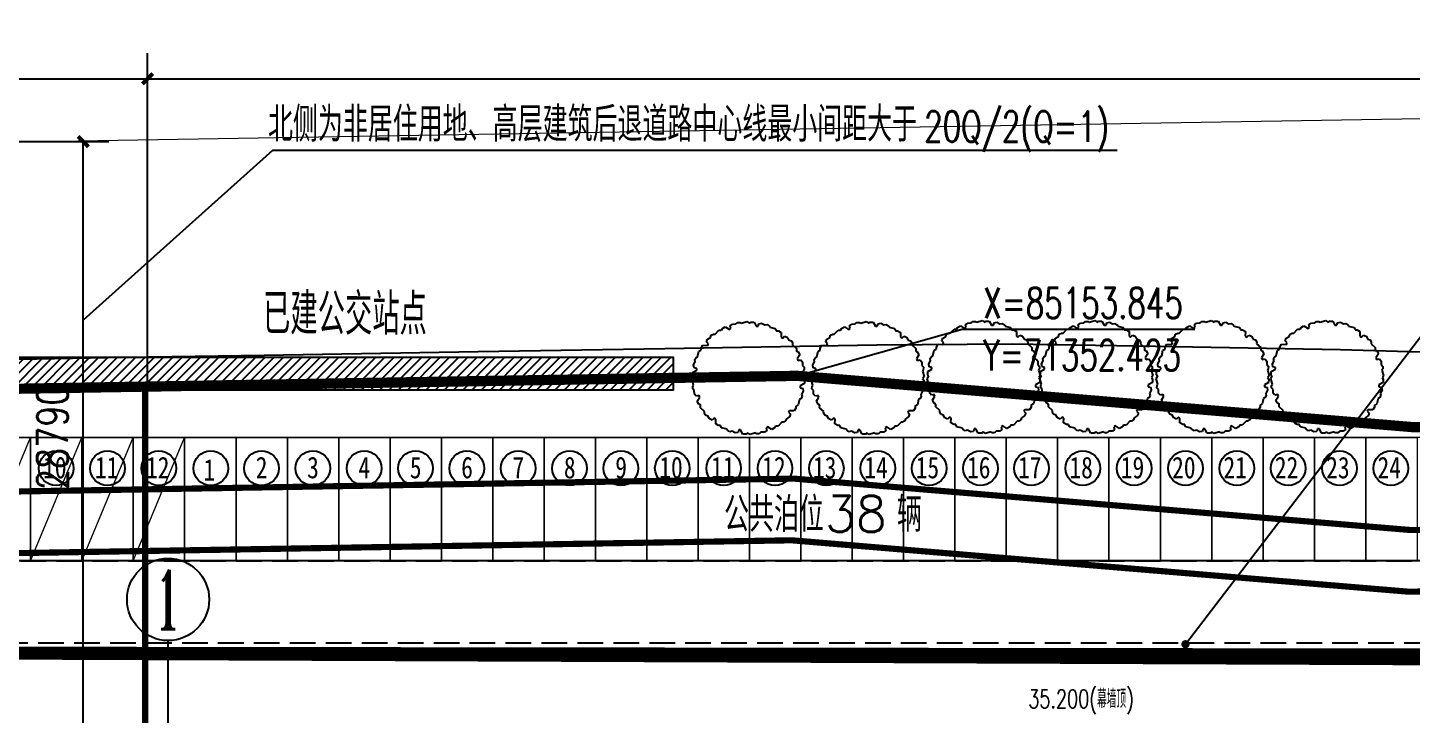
# Model space of a CAD drawing. Header units: metres. Extents: x 71066629 to 71645179, y 84793221 to 85208804.
# Drawn here: x 71314955 to 71382317, y 85137368 to 85170794 of the extents above; entities that cross this region are included whole.
import ezdxf
from ezdxf.enums import TextEntityAlignment as Align

# ---------------------------------------------------------------- set-up
doc = ezdxf.new("R2010")
doc.units = ezdxf.units.M
doc.header["$LTSCALE"] = 1000
for name, pattern in [('ACAD_ISO04W100', [30, 24, -3, 0, -3]), ('CENTER', [50.800000000000004, 31.75, -6.35, 6.35, -6.35]), ('DASH', [0.35, 0.25, -0.1]), ('DASHED', [19.049999999999997, 12.7, -6.35]), ('DASHEDX2', [1.5, 1, -0.5]), ('HIDDENX2', [19.049999999999997, 12.7, -6.35])]:
    doc.linetypes.add(name, pattern=pattern)
for name, color, linetype in [('A_N_AXIS', 85, 'Continuous'), ('A_N_AXIS_TEXT', 7, 'Continuous'), ('A_N_DIM_LEAD', 3, 'Continuous'), ('A_OTHER_MEMBER', 134, 'Continuous'), ('A_SITEP_PLANT', 85, 'Continuous'), ('DIM_COOR', 3, 'Continuous'), ('DIM_SYMB', 3, 'Continuous'), ('G-ANNO-DIMS', 3, 'Continuous'), ('G-ANNO-TEXT', 7, 'Continuous'), ('G-BLDG-HIGH', 1, 'Continuous'), ('G-BLDG-MULT', 1, 'Continuous'), ('G-BSMT-OTLN', 5, 'HIDDENX2'), ('G-FRIE-FLWL', 6, 'Continuous'), ('G-SDWK', 157, 'Continuous'), ('G-SITE-PROP', 1, 'Continuous'), ('G-SITE-开放', 1, 'DASHEDX2'), ('G-设施-EXTG', 40, 'Continuous'), ('G_N_GUIDES', 3, 'DASH'), ('PUB_DIM', 3, 'Continuous'), ('PUB_HATCH', 8, 'Continuous'), ('PUB_TEXT', 7, 'Continuous')]:
    doc.layers.add(name, color=color, linetype=linetype)
for name, color, linetype, lineweight in [('G-PARG', 35, 'Continuous', 13), ('G-ROAD-CNTR', 24, 'DASHED', 13), ('G-ROAD-园区', 175, 'Continuous', 13), ('G-ROAD-市政', 1, 'Continuous', 13)]:
    doc.layers.add(name, color=color, linetype=linetype, lineweight=lineweight)
doc.styles.add('_TCH_AXIS', font='romant.shx')
doc.styles.add('_TCH_DIM', font='SIMPLEX', dxfattribs={"bigfont": 'GBCBIG'})
doc.styles.add('dim_font', font='SIMPLEX.shx', dxfattribs={"width": 0.8})
doc.styles.add('GAD A', font='$ gad e.shx', dxfattribs={"width": 0.7, "bigfont": '$ gad c.shx'})
doc.styles.get("Standard").update_dxf_attribs({"font": 'txt', "bigfont": 'gbcbig.shx'})
doc.styles.add('黑体', font='simhei.ttf', dxfattribs={"width": 0.8})
doc.dimstyles.new('DIMN1', dxfattribs={"dimscale": 0.005, "dimtxt": 300, "dimasz": 100, "dimexe": 250, "dimexo": 300, "dimgap": 150, "dimtad": 1, "dimzin": 0, "dimdsep": 46, "dimtxsty": 'dim_font', "dimblk": 'ARCHTICK', "dimcen": 0.09, "dimclrt": 7, "dimazin": 2, "dimtfac": 1, "dimtdec": 0, "dimtix": 1, "dimtmove": 2, "dimatfit": 3, "dimldrblk": 'ARCHTICK', "dimfxl": 1, "dimtolj": 1, "dimtzin": 0, "dimarcsym": 0})
doc.dimstyles.new('DIMN500', dxfattribs={"dimscale": 5, "dimtxt": 300, "dimasz": 100, "dimexe": 250, "dimexo": 300, "dimgap": 150, "dimtad": 1, "dimdec": 0, "dimzin": 0, "dimdsep": 46, "dimtxsty": 'dim_font', "dimblk": 'ARCHTICK', "dimcen": 0.09, "dimclrt": 7, "dimazin": 2, "dimtfac": 1, "dimtdec": 0, "dimtix": 1, "dimtmove": 2, "dimatfit": 3, "dimldrblk": 'ARCHTICK', "dimtolj": 1, "dimtzin": 0, "dimarcsym": 0})

# ---------------------------------------------------------------- blocks, each defined once
blk = doc.blocks.new('A$C237376EB')
at = {"layer": 'G-ROAD-CNTR', "linetype": 'ACAD_ISO04W100'}
blk.add_line((904.5850735462882, 755.837459716), (556.9725341087906, 750.0877919807244), dxfattribs=at)
at = {"layer": 'G-ROAD-市政', "linetype": 'Continuous'}
for p, q in [((775.1142160406307, 741.6943120988872), (584.2112571346806, 738.5366913031321)), ((775.1142160408344, 741.6943120988726), (805.1597276482207, 739.190868021702))]:
    blk.add_line(p, q, dxfattribs=at)
at = {"layer": 'G-SITE-开放', "linetype": 'DASHED', "ltscale": 20}
blk.add_lwpolyline([(743.3579448104138, 607.9323969456746), (743.3579448104138, 741.1690490908804)], dxfattribs=at)
blk = doc.blocks.new('20130417-2#')
at = {"layer": 'A_N_AXIS'}
blk.add_line((-135500, 104000), (-135500, 110000), dxfattribs=at)
blk.add_circle((-135500, 112000), 2000, dxfattribs=at)
at = {"layer": 'A_N_AXIS_TEXT', "style": '_TCH_AXIS', "width": 0.5000000000000063}
blk.add_text('1', height=2889.153660236578, dxfattribs=at).set_placement((-136187.8937286278, 110555.4231698817), (-134812.1062713722, 110555.4231698817), align=Align.FIT)
at = {"layer": 'PUB_TEXT', "style": '_TCH_DIM', "width": 0.7058823529411765}
blk.add_text('35.200(幕墙顶)', height=892.5, dxfattribs=at).set_placement((-93624.2066088696, 106715.0000000007))
blk = doc.blocks.new('BRANCHD', base_point=(0.5, 0.5))
for p, q in [((0.9505596254410227, 0.743297436128509), (0.9314632446002771, 0.7538736432298557)), ((0.9620405252218217, 0.6940026134366691), (0.9505596254410227, 0.743297436128509)), ((0.9742183128197739, 0.6874965599933831), (0.9620405252218217, 0.6940026134366691)), ((0.9865236434099081, 0.6682046705638996), (0.9742183128197739, 0.6874965599933831)), ((0.9820690817241038, 0.647302361335638), (0.9865236434099081, 0.6682046705638996)), ((0.9972671223133035, 0.6196268809602271), (0.9820690817241038, 0.647302361335638)), ((0.9697365129869726, 0.5872572432749065), (0.9936420849502089, 0.5940171824764761)), ((0.9697365129869726, 0.5708106159599874), (0.9697365129869726, 0.5872572432749065)), ((1.008048233500921, 0.5502635966295678), (0.9697365129869726, 0.5708106159599874)), ((0.9936420849502089, 0.5940171824764761), (0.9972671223133035, 0.6196268809602271)), ((0.9984505427080577, 0.5038736432298557), (1.008135802567131, 0.5200449615237905)), ((1.008135802567131, 0.5200449615237905), (1.008048233500921, 0.5502635966295678))]:
    blk.add_line(p, q)
blk = doc.blocks.new('A$C203C35CE')
at = {"layer": 'A_SITEP_PLANT', "extrusion": (0, 0, -1), "yscale": 2981.739130434784, "zscale": -2981.739130434782}
for xscale, rotation in [(2981.739130434763, 60.00000000017639), (2981.739130434784, 90), (2981.739130434794, 30.00000000017586), (2981.739130434769, 120.0000000001762), (2981.739130434778, 150.0000000001759), (2981.739130434778, 330.0000000001759), (2981.739130434755, 180.0000000001761), (2981.739130434769, 300.0000000001762), (2981.739130434794, 210.0000000001759), (2981.739130434763, 240.0000000001764), (2981.739130434784, 270)]:
    blk.add_blockref('BRANCHD', (-1526.186619581713, 1526.186955187266), dxfattribs=dict(at, xscale=xscale, rotation=rotation))
at = {"layer": 'A_SITEP_PLANT', "extrusion": (0, 0, -1), "xscale": 2981.739130434755, "yscale": 2981.739130434784, "zscale": -2981.739130434782}
blk.add_blockref('BRANCHD', (-1526.186619581713, 1526.186955187266), dxfattribs=at)
blk = doc.blocks.new('_ARCHTICK')
at = {"color": 0, "linetype": 'ByBlock', "const_width": 0.4}
blk.add_lwpolyline([(-0.5, -0.5), (0.5, 0.5)], dxfattribs=at)
blk = doc.blocks.new('*D78')
at = {"layer": 'Defpoints', "color": 0, "transparency": 16777216}
for p in [(71310637.93451145, 85165249.79803501), (71317660.4280482, 85165249.79803501), (71310637.93451145, 85136459.32458435)]:
    blk.add_point(p, dxfattribs=at)
at = {"layer": 'G-ANNO-DIMS', "color": 0, "lineweight": -2, "transparency": 16777216}
for p, q in [((71312137.93451145, 85165249.79803501), (71318910.4280482, 85165249.79803501)), ((71317660.4280482, 85136459.32458435), (71317660.4280482, 85165249.79803501)), ((71312137.93451145, 85136459.32458435), (71318910.4280482, 85136459.32458435))]:
    blk.add_line(p, q, dxfattribs=at)
at = {"layer": 'G-ANNO-DIMS', "color": 0, "lineweight": -2, "transparency": 16777216, "xscale": 500, "yscale": 500, "zscale": 500}
for p, rotation in [((71317660.4280482, 85165249.79803501), 90), ((71317660.4280482, 85136459.32458435), 270)]:
    blk.add_blockref('_ARCHTICK', p, dxfattribs=dict(at, rotation=rotation))
at = {"layer": 'G-ANNO-DIMS', "color": 7, "transparency": 16777216, "insert": (71316160.42804818, 85150854.5613097), "char_height": 1500, "attachment_point": 5, "rotation": 90, "style": 'dim_font'}
blk.add_mtext('\\A1;28790', dxfattribs=at)
blk = doc.blocks.new('*D132')
at = {"layer": 'Defpoints', "color": 0, "transparency": 16777216}
for p in [(71320791.4851865, 85168309.62203176), (71240491.48481545, 85131923.98692855), (71320791.4851865, 85131923.98692816)]:
    blk.add_point(p, dxfattribs=at)
at = {"layer": 'G-ANNO-DIMS', "color": 0, "lineweight": -2, "transparency": 16777216}
for p, q in [((71240491.48481545, 85133423.98692855), (71240491.48481545, 85169559.62203176)), ((71320791.4851865, 85133423.98692816), (71320791.4851865, 85169559.62203176)), ((71240491.48481545, 85168309.62203176), (71320791.4851865, 85168309.62203176))]:
    blk.add_line(p, q, dxfattribs=at)
at = {"layer": 'G-ANNO-DIMS', "color": 0, "lineweight": -2, "transparency": 16777216, "xscale": 500, "yscale": 500, "zscale": 500, "rotation": 180}
blk.add_blockref('_ARCHTICK', (71240491.48481545, 85168309.62203176), dxfattribs=at)
at = {"layer": 'G-ANNO-DIMS', "color": 0, "lineweight": -2, "transparency": 16777216, "xscale": 500, "yscale": 500, "zscale": 500}
blk.add_blockref('_ARCHTICK', (71320791.4851865, 85168309.62203176), dxfattribs=at)
at = {"layer": 'G-ANNO-DIMS', "color": 7, "transparency": 16777216, "insert": (71280641.48500097, 85169809.62203176), "char_height": 1500, "attachment_point": 5, "style": 'dim_font'}
blk.add_mtext('\\A1;80.10', dxfattribs=at)
blk = doc.blocks.new('*D133')
at = {"layer": 'Defpoints', "color": 0, "transparency": 16777216}
for p in [(71458791.47966082, 85168309.62203124), (71320791.4851865, 85131923.98692816), (71458791.47966082, 85131923.98692751)]:
    blk.add_point(p, dxfattribs=at)
at = {"layer": 'G-ANNO-DIMS', "color": 0, "lineweight": -2, "transparency": 16777216}
for p, q in [((71320791.4851865, 85133423.98692816), (71320791.4851865, 85169559.62203124)), ((71458791.47966082, 85133423.98692751), (71458791.47966082, 85169559.62203124)), ((71320791.4851865, 85168309.62203124), (71458791.47966082, 85168309.62203124))]:
    blk.add_line(p, q, dxfattribs=at)
at = {"layer": 'G-ANNO-DIMS', "color": 0, "lineweight": -2, "transparency": 16777216, "xscale": 500, "yscale": 500, "zscale": 500, "rotation": 180}
blk.add_blockref('_ARCHTICK', (71320791.4851865, 85168309.62203124), dxfattribs=at)
at = {"layer": 'G-ANNO-DIMS', "color": 0, "lineweight": -2, "transparency": 16777216, "xscale": 500, "yscale": 500, "zscale": 500}
blk.add_blockref('_ARCHTICK', (71458791.47966082, 85168309.62203124), dxfattribs=at)
at = {"layer": 'G-ANNO-DIMS', "color": 7, "transparency": 16777216, "insert": (71389791.48242366, 85169809.62203124), "char_height": 1500, "attachment_point": 5, "style": 'dim_font'}
blk.add_mtext('\\A1;138.00', dxfattribs=at)
blk = doc.blocks.new('*D170')
at = {"layer": 'Defpoints', "color": 0, "transparency": 16777216}
for p in [(71321566.88491431, 85153350.63357459), (71321575.23968288, 85153350.63357459), (71321575.23968288, 85153342.59217611)]:
    blk.add_point(p, dxfattribs=at)
at = {"layer": 'PUB_DIM', "color": 0, "lineweight": -2, "transparency": 16777216}
for p, q in [((71321573.73968288, 85153350.63357459), (71321565.63491431, 85153350.63357459)), ((71321573.73968288, 85153342.59217611), (71321565.63491431, 85153342.59217611)), ((71321566.88491431, 85153342.59217611), (71321566.88491431, 85153350.63357459))]:
    blk.add_line(p, q, dxfattribs=at)
at = {"layer": 'PUB_DIM', "color": 0, "lineweight": -2, "transparency": 16777216, "xscale": 0.5, "yscale": 0.5, "zscale": 0.5}
for p, rotation in [((71321566.88491431, 85153350.63357459), 90), ((71321566.88491431, 85153342.59217611), 270)]:
    blk.add_blockref('_ARCHTICK', p, dxfattribs=dict(at, rotation=rotation))
at = {"layer": 'PUB_DIM', "color": 7, "transparency": 16777216, "insert": (71321565.3849143, 85153346.61287537), "char_height": 1.5, "attachment_point": 5, "rotation": 90, "style": 'dim_font'}
blk.add_mtext('\\A1;8.04', dxfattribs=at)
blk = doc.blocks.new('*D171')
at = {"layer": 'Defpoints', "color": 0, "transparency": 16777216}
for p in [(71321566.88491431, 85153342.59217611), (71321575.23968288, 85153342.59217611), (71321575.23968288, 85153333.74249433)]:
    blk.add_point(p, dxfattribs=at)
at = {"layer": 'PUB_DIM', "color": 0, "lineweight": -2, "transparency": 16777216}
for p, q in [((71321573.73968288, 85153342.59217611), (71321565.63491431, 85153342.59217611)), ((71321573.73968288, 85153333.74249433), (71321565.63491431, 85153333.74249433)), ((71321566.88491431, 85153333.74249433), (71321566.88491431, 85153342.59217611))]:
    blk.add_line(p, q, dxfattribs=at)
at = {"layer": 'PUB_DIM', "color": 0, "lineweight": -2, "transparency": 16777216, "xscale": 0.5, "yscale": 0.5, "zscale": 0.5}
for p, rotation in [((71321566.88491431, 85153342.59217611), 90), ((71321566.88491431, 85153333.74249433), 270)]:
    blk.add_blockref('_ARCHTICK', p, dxfattribs=dict(at, rotation=rotation))
at = {"layer": 'PUB_DIM', "color": 7, "transparency": 16777216, "insert": (71321565.3849143, 85153338.16733524), "char_height": 1.5, "attachment_point": 5, "rotation": 90, "style": 'dim_font'}
blk.add_mtext('\\A1;8.85', dxfattribs=at)
blk = doc.blocks.new('*D172')
at = {"layer": 'Defpoints', "color": 0, "transparency": 16777216}
for p in [(71321566.88491431, 85153333.74249433), (71321575.23968288, 85153333.74249433), (71321575.23968288, 85153307.7424931)]:
    blk.add_point(p, dxfattribs=at)
at = {"layer": 'PUB_DIM', "color": 0, "lineweight": -2, "transparency": 16777216}
for p, q in [((71321573.73968288, 85153333.74249433), (71321565.63491431, 85153333.74249433)), ((71321573.73968288, 85153307.7424931), (71321565.63491431, 85153307.7424931)), ((71321566.88491431, 85153307.7424931), (71321566.88491431, 85153333.74249433))]:
    blk.add_line(p, q, dxfattribs=at)
at = {"layer": 'PUB_DIM', "color": 0, "lineweight": -2, "transparency": 16777216, "xscale": 0.5, "yscale": 0.5, "zscale": 0.5}
for p, rotation in [((71321566.88491431, 85153333.74249433), 90), ((71321566.88491431, 85153307.7424931), 270)]:
    blk.add_blockref('_ARCHTICK', p, dxfattribs=dict(at, rotation=rotation))
at = {"layer": 'PUB_DIM', "color": 7, "transparency": 16777216, "insert": (71321565.3849143, 85153320.74249372), "char_height": 1.5, "attachment_point": 5, "rotation": 90, "style": 'dim_font'}
blk.add_mtext('\\A1;26.00', dxfattribs=at)

msp = doc.modelspace()

# ---------------------------------------------------------------- hatches: boundary and pattern name
at = {"layer": 'PUB_HATCH'}
h = msp.add_hatch(dxfattribs=at)
h.set_pattern_fill('ANSI31', color=256, scale=200, style=0)
h.set_pattern_definition([(45, (0, 0), (-224.5064030267288, 224.5064030267288), [])])
h.paths.add_polyline_path([(71305343.99663074, 85154756.53998779), (71346381.58697693, 85154756.53998779), (71346381.58697693, 85153154.9815508), (71305343.99663074, 85153154.9815508)])

# ---------------------------------------------------------------- linework, layer by layer
at = {"layer": 'A_N_DIM_LEAD'}
msp.add_line((71371321.00364631, 85140779.3430509), (71384165.48040037, 85157589.18289177), dxfattribs=at)
at = {"layer": 'A_N_DIM_LEAD', "const_width": 200}
msp.add_lwpolyline([(71371260.28878514, 85140699.88422109, 1), (71371381.71850748, 85140858.8018807, 1)], format="xyb", close=True, dxfattribs=at)
at = {"layer": 'DIM_COOR', "color": 3}
for p, q in [((71352422.79052734, 85153845.21484375), (71360447.4618338, 85156119.95881115)), ((71360447.4618338, 85156119.95881115), (71371777.4618338, 85156119.95881115))]:
    msp.add_line(p, q, dxfattribs=at)
at = {"layer": 'DIM_SYMB'}
msp.add_lwpolyline([(71367997.06972358, 85164818.72618757), (71326871.6446951, 85164818.72618757), (71317660.4280482, 85156551.06307839)], dxfattribs=at)
at = {"layer": 'G-ANNO-TEXT'}
for centre in [(71316338.60586998, 85149348.71131706), (71318838.67524381, 85149348.85364445), (71321338.60610732, 85149348.66355602), (71323868.06378737, 85149348.61579497), (71326338.60634471, 85149348.61579497), (71328838.60168727, 85149348.59191446), (71331338.6018058, 85149348.55657129), (71333838.60670063, 85149348.53269069), (71336338.6068192, 85149348.49734752), (71338838.60693821, 85149348.5088103), (71341338.60705644, 85149348.43812379), (71343838.60717508, 85149348.41424319), (71346338.60729374, 85149348.39036265), (71348838.67666757, 85149348.53269003), (71351338.60753109, 85149348.34260161), (71353838.60764976, 85149348.31872109), (71356338.60776843, 85149348.29484053), (71358838.60788876, 85149348.44863118), (71361338.60800734, 85149348.41328798), (71363822.988274, 85149348.37645136), (71366322.98839271, 85149348.3525708), (71368822.98851128, 85149348.31722763), (71371322.9886166, 85149346.8949033), (71373822.98873512, 85149346.85956013), (71376322.98886739, 85149348.2570487), (71378822.98897241, 85149346.8003364), (71381322.98909105, 85149346.77645585)]:
    msp.add_circle(centre, 843.0239244699478, dxfattribs=at)
at = {"layer": 'G-BLDG-HIGH', "linetype": 'DASH', "ltscale": 5, "const_width": 300.0000142492354}
msp.add_lwpolyline([(71462839.79001473, 85021695.5286349), (71461182.08619717, 85083015.6262232), (71459737.80255817, 85136451.19793567), (71451290.32745226, 85144478.97796726), (71382201.51493718, 85143336.30010161), (71352156.10816103, 85145839.71778873), (71193465.87637576, 85143214.90775949), (71162866.8220028, 85142708.81174934), (71154744.8439044, 85134577.12368555), (71153394.62573844, 85065440.87685446), (71149809.23722139, 85035505.08305454), (71149243.59556717, 85006542.61125518)], dxfattribs=at)
at = {"layer": 'G-BLDG-MULT', "linetype": 'DASH', "ltscale": 5, "const_width": 300.0000142492354}
msp.add_lwpolyline([(71161602.70693433, 85145688.31245755), (71151769.04155725, 85135842.89076324), (71150398.1689868, 85065649.06076373), (71146812.78053093, 85035713.26747468), (71146233.69430053, 85006062.3948905), (71245759.10555162, 85021940.93779875), (71249143.57324001, 85022434.2386127), (71251367.8374273, 85022708.2980563), (71253589.57634135, 85022942.61597875), (71255814.98808573, 85023138.18720043), (71258043.51324026, 85023294.68018903), (71260274.44722323, 85023412.61750309), (71262506.99921297, 85023491.24433407), (71264740.7748237, 85023531.18229197), (71266961.69721334, 85023531.80365069), (71370294.91367571, 85022668.87539808), (71465841.78936413, 85021663.95444943), (71464181.04036027, 85083096.6964794), (71462703.25639734, 85137771.71238172), (71452467.57294372, 85147498.85738169), (71382301.55732763, 85146338.36337337), (71352256.1487488, 85148841.7812107), (71193416.31141314, 85146214.49663629)], close=True, dxfattribs=at)
at = {"layer": 'G-BSMT-OTLN', "ltscale": 0.1, "const_width": 200}
msp.add_lwpolyline([(71157191.58090669, 85140759.55333252), (71157191.58090669, 85135259.55333154), (71153991.5812761, 85135259.55333154), (71153991.58127633, 85005669.52005905), (71165691.58195624, 85007522.61812352), (71165691.58119047, 85013394.9157322), (71238076.46104214, 85024859.55444618), (71460791.5816469, 85024859.55444579), (71460791.58164707, 85127259.5534181), (71457591.58201651, 85127259.5534181), (71457591.58201635, 85140759.5547513)], close=True, dxfattribs=at)
at = {"layer": 'G-FRIE-FLWL', "linetype": 'DASH', "ltscale": 5}
for p, q in [((71242858.15367174, 85144845.84584923), (71449791.59566487, 85144845.84584923)), ((71229720.87073898, 85140845.84584923), (71449791.59566487, 85140845.84584923))]:
    msp.add_line(p, q, dxfattribs=at)
at = {"layer": 'G-PARG'}
for p, q in [((71312597.78484046, 85144845.29755169), (71315097.84227245, 85150845.27395587)), ((71315097.71092775, 85144845.09600063), (71317597.76835974, 85150845.0724048)), ((71317597.78030159, 85144845.23832801), (71320097.83773357, 85150845.21473219)), ((71320097.7111651, 85144845.04823959), (71322597.76859708, 85150845.02464376))]:
    msp.add_line(p, q, dxfattribs=at)
for points in [[(71312597.71081083, 85144845.29755239), (71312597.76812413, 85150845.2978371), (71315097.76824276, 85150845.27395657), (71315097.71092948, 85144845.27367184), (71312597.71081083, 85144845.29755239)], [(71315097.7109294, 85144845.26220919), (71315097.7682427, 85150845.26249392), (71317597.76836134, 85150845.23861337), (71317597.71104807, 85144845.23832867), (71315097.7109294, 85144845.26220919)], [(71317597.71104807, 85144845.23832867), (71317597.76836137, 85150845.23861337), (71320097.76848, 85150845.21473284), (71320097.71116672, 85144845.21444811), (71317597.71104807, 85144845.23832867)], [(71320097.71116664, 85144845.20298547), (71320097.76847994, 85150845.2032702), (71322597.76859859, 85150845.17938964), (71322597.71128531, 85144845.17910494), (71320097.71116664, 85144845.20298547)], [(71322597.71128531, 85144845.17910494), (71322597.76859862, 85150845.17938964), (71325097.76871724, 85150845.15550911), (71325097.71140397, 85144845.15522438), (71322597.71128531, 85144845.17910494)], [(71325097.71140388, 85144845.14376174), (71325097.76871718, 85150845.14404647), (71327597.76883583, 85150845.12016591), (71327597.71152255, 85144845.11988121), (71325097.71140388, 85144845.14376174)], [(71327597.7115133, 85144844.15128703), (71327597.7688266, 85150844.15157174), (71330097.76894523, 85150844.12769121), (71330097.71163195, 85144844.12740648), (71327597.7115133, 85144844.15128703)], [(71330097.71163186, 85144844.11594383), (71330097.76894517, 85150844.11622857), (71332597.76906382, 85150844.09234801), (71332597.71175054, 85144844.09206331), (71330097.71163186, 85144844.11594383)], [(71332597.71175054, 85144844.09206331), (71332597.76906385, 85150844.09234801), (71335097.76918247, 85150844.06846748), (71335097.7118692, 85144844.06818275), (71332597.71175054, 85144844.09206331)], [(71335097.7118691, 85144844.05672011), (71335097.76918241, 85150844.05700484), (71337597.76930106, 85150844.03312428), (71337597.71198778, 85144844.03283958), (71335097.7118691, 85144844.05672011)], [(71337597.71198778, 85144844.03283958), (71337597.76930109, 85150844.03312428), (71340097.76941971, 85150844.00924376), (71340097.71210644, 85144844.00895903), (71337597.71198778, 85144844.03283958)], [(71340097.71210635, 85144843.99749638), (71340097.76941966, 85150843.99778111), (71342597.7695383, 85150843.97390056), (71342597.71222502, 85144843.97361585), (71340097.71210635, 85144843.99749638)], [(71342597.71223767, 85144845.2975524), (71342597.76955098, 85150845.29783711), (71345097.7696696, 85150845.27395658), (71345097.71235633, 85144845.27367185), (71342597.71223767, 85144845.2975524)], [(71345097.71235624, 85144845.2622092), (71345097.76966955, 85150845.26249394), (71347597.76978819, 85150845.23861338), (71347597.71247491, 85144845.23832868), (71345097.71235624, 85144845.2622092)], [(71347597.71247491, 85144845.23832868), (71347597.76978822, 85150845.23861338), (71350097.76990685, 85150845.21473286), (71350097.71259357, 85144845.21444812), (71347597.71247491, 85144845.23832868)], [(71350097.71259348, 85144845.20298548), (71350097.76990679, 85150845.20327021), (71352597.77002543, 85150845.17938966), (71352597.71271215, 85144845.17910495), (71350097.71259348, 85144845.20298548)], [(71352597.71271215, 85144845.17910495), (71352597.77002546, 85150845.17938966), (71355097.77014409, 85150845.15550913), (71355097.71283081, 85144845.1552244), (71352597.71271215, 85144845.17910495)], [(71355097.71283072, 85144845.14376175), (71355097.77014403, 85150845.14404649), (71357597.77026267, 85150845.12016593), (71357597.7129494, 85144845.11988123), (71355097.71283072, 85144845.14376175)], [(71357597.7129511, 85144845.2975524), (71357597.7702644, 85150845.29783711), (71360097.77038303, 85150845.27395658), (71360097.71306975, 85144845.27367185), (71357597.7129511, 85144845.2975524)], [(71360097.71306966, 85144845.2622092), (71360097.77038297, 85150845.26249394), (71362597.77050161, 85150845.23861338), (71362597.71318834, 85144845.23832868), (71360097.71306966, 85144845.2622092)], [(71362597.71318834, 85144845.23832868), (71362597.77050164, 85150845.23861338), (71365097.77062027, 85150845.21473286), (71365097.713307, 85144845.21444812), (71362597.71318834, 85144845.23832868)], [(71365097.7133069, 85144845.20298548), (71365097.77062021, 85150845.20327021), (71367597.77073886, 85150845.17938966), (71367597.71342558, 85144845.17910495), (71365097.7133069, 85144845.20298548)], [(71367597.71342558, 85144845.17910495), (71367597.77073888, 85150845.17938966), (71370097.77085751, 85150845.15550913), (71370097.71354423, 85144845.1552244), (71367597.71342558, 85144845.17910495)], [(71370097.71354415, 85144845.14376175), (71370097.77085745, 85150845.14404649), (71372597.7709761, 85150845.12016593), (71372597.71366282, 85144845.11988123), (71370097.71354415, 85144845.14376175)], [(71372597.71364947, 85144843.72143745), (71372597.77096277, 85150843.72172216), (71375097.7710814, 85150843.69784163), (71375097.71376812, 85144843.6975569), (71372597.71364947, 85144843.72143745)], [(71375097.71376804, 85144843.68609425), (71375097.77108134, 85150843.68637899), (71377597.77119999, 85150843.66249843), (71377597.71388671, 85144843.66221373), (71375097.71376804, 85144843.68609425)], [(71377597.71388671, 85144843.66221373), (71377597.77120002, 85150843.66249843), (71380097.77131864, 85150843.6386179), (71380097.71400537, 85144843.63833317), (71377597.71388671, 85144843.66221373)], [(71380097.71400528, 85144843.62687053), (71380097.77131858, 85150843.62715526), (71382597.77143723, 85150843.6032747), (71382597.71412395, 85144843.60299), (71380097.71400528, 85144843.62687053)]]:
    msp.add_lwpolyline(points, dxfattribs=at)
at = {"layer": 'G-ROAD-园区'}
msp.add_line((71410097.77276649, 85150845.84613422), (71245097.70807894, 85150845.84613423), dxfattribs=at)
at = {"layer": 'G-SDWK'}
for p, q in [((71319739.68514046, 85154732.74494426), (71315396.7689648, 85154662.88182764)), ((71326471.12228836, 85154841.03144106), (71319739.68514046, 85154732.74494426)), ((71336883.91687953, 85155008.15680078), (71326471.12228836, 85154841.03144106)), ((71345977.36959153, 85155154.5648803), (71336883.91687953, 85155008.15680078)), ((71356293.3377842, 85155341.50047137), (71345977.36959153, 85155154.5648803)), ((71362894.28661804, 85155383.03761414), (71356293.3377842, 85155341.50047137)), ((71368973.5352434, 85155281.86267295), (71362894.28661804, 85155383.03761414)), ((71378863.94751522, 85155104.19332832), (71368973.5352434, 85155281.86267295)), ((71384573.0000001, 85154939.00000001), (71378863.94751522, 85155104.19332832)), ((71315396.7689648, 85154662.88182764), (71309337.23722164, 85154565.40406023)), ((71449791.64823057, 85144845.8458492), (71240358.15367162, 85144845.8458492))]:
    msp.add_line(p, q, dxfattribs=at)
at = {"layer": 'G-SITE-PROP', "color": 1, "linetype": 'CENTER', "ltscale": 0.1, "const_width": 500}
msp.add_lwpolyline([(71452458.80126953, 85152499.38964844), (71382468.2006836, 85151341.796875), (71352422.79052734, 85153845.21484375), (71193333.61816406, 85151213.80615234), (71161520.01953125, 85150687.62207031, 0.3938686968656183), (71146789.18457031, 85136488.40332031), (71146770.81298828, 85135982.421875), (71145403.99169922, 85065996.03271484), (71141818.60351562, 85036060.24169922), (71141157.59277344, 85002214.59960938), (71246211.79199219, 85018975.21972656), (71249543.3959961, 85019460.81542969), (71251708.61816406, 85019727.60009766), (71253878.23486328, 85019956.42089844), (71256051.39160156, 85020147.39990234), (71258227.78320312, 85020300.2319336), (71260406.43310547, 85020415.40527344), (71262586.60888672, 85020492.1875), (71264768.0053711, 85020531.18896484), (71266949.58496094, 85020531.7993164), (71370266.6015625, 85019669.00634766), (71469071.22802734, 85018629.82177734)], format="xyb", dxfattribs=at)
at = {"layer": 'G-SITE-开放', "const_width": 300}
msp.add_lwpolyline([(71320666.62163167, 85153154.9815508), (71320666.62163167, 85020083.21220979)], dxfattribs=at)
at = {"layer": 'G-设施-EXTG'}
msp.add_lwpolyline([(71305343.99663074, 85154756.53998779), (71346381.58697693, 85154756.53998779), (71346381.58697693, 85153154.9815508), (71305343.99663074, 85153154.9815508)], close=True, dxfattribs=at)

# ---------------------------------------------------------------- block references
at = {"layer": 'A_OTHER_MEMBER', "linetype": 'ByBlock'}
msp.add_blockref('20130417-2#', (71457291.48518659, 85030959.32458435), dxfattribs=at)
at = {"layer": 'A_SITEP_PLANT', "xscale": 1.8, "yscale": 1.8, "zscale": 1.8}
for p in [(71347299.44666016, 85150988.59493284), (71353103.5978651, 85150988.59493284), (71358753.51532765, 85151037.12175247), (71364239.14554703, 85151037.12175247), (71369897.64038455, 85151037.12175247), (71375473.38880312, 85151037.12175247)]:
    msp.add_blockref('A$C203C35CE', p, dxfattribs=at)
at = {"layer": 'G_N_GUIDES', "xscale": 1000, "yscale": 1000, "zscale": 1000}
msp.add_blockref('A$C237376EB', (70577308.67682125, 84412150.79480837), dxfattribs=at)

# ---------------------------------------------------------------- texts
at = {"layer": 'DIM_SYMB', "color": 7, "style": '_TCH_DIM'}
msp.add_text('北侧为非居住用地、高层建筑后退道路中心线最小间距大于', height=1687.943262411348, dxfattribs=at).set_placement((71326655.81009422, 85165242.08739425))
at = {"layer": 'DIM_SYMB', "color": 7, "style": '_TCH_DIM', "width": 0.7058823529411765}
msp.add_text('20Q/2(Q=1)', height=1487.5, dxfattribs=at).set_placement((71358602.61860485, 85165242.08739425))
at = {"layer": 'G-ANNO-TEXT', "style": 'GAD A', "width": 0.7}
msp.add_text('已建公交站点', height=2000, rotation=359.8, dxfattribs=at).set_placement((71326410.31834352, 85155865.41052225))
at = {"layer": 'G-ANNO-TEXT', "style": '黑体', "width": 0.8}
for s, p in [('10', (71315703.51064897, 85148856.60065992)), ('11', (71318230.94875015, 85148856.7429873)), ('12', (71320714.19350511, 85148856.55289888)), ('1', (71323507.180258, 85148739.35756837)), ('2', (71326059.36306849, 85148856.50513783)), ('3', (71328559.35841104, 85148856.48125732)), ('4', (71331059.35852958, 85148856.44591415)), ('5', (71333559.3634244, 85148856.42203355)), ('6', (71336059.36354297, 85148856.38669038)), ('7', (71338559.36366199, 85148856.39815316)), ('8', (71341059.36378022, 85148856.32746665)), ('9', (71343559.36389886, 85148856.30358605)), ('10', (71345703.51207273, 85148856.27970551)), ('11', (71348230.95017391, 85148856.4220329)), ('12', (71350714.19492887, 85148856.23194447)), ('13', (71353185.43093705, 85148856.20806395)), ('14', (71355685.43105572, 85148856.18418339)), ('15', (71358185.43117605, 85148856.33797404)), ('16', (71360685.43129463, 85148856.30263084)), ('17', (71363169.81156129, 85148856.26579422)), ('18', (71365669.81168, 85148856.24191366)), ('19', (71368169.81179857, 85148856.20657049)), ('20', (71370669.8119039, 85148854.78424616)), ('21', (71373169.81202242, 85148854.74890299)), ('22', (71375669.81215468, 85148856.14639156)), ('23', (71378169.8122597, 85148854.68967927)), ('24', (71380669.81237835, 85148854.66579871))]:
    msp.add_text(s, height=1051.476793248945, dxfattribs=at).set_placement(p)
at = {"layer": 'G-ANNO-TEXT'}
for s, height, p in [('公共泊位', 1687.943262411348, (71348858.60202366, 85146248.11560355)), ('38', 1750, (71353773.49564068, 85146248.11560355)), ('辆', 1687.943262411348, (71357273.49564068, 85146248.11560355))]:
    msp.add_text(s, height=height, dxfattribs=at).set_placement(p)
at = {"layer": 'PUB_TEXT', "color": 3, "style": '_TCH_DIM', "width": 0.7058823529411765}
for s, p in [('X=85153.845', (71361477.4618338, 85156644.95881115)), ('Y=71352.423', (71361477.4618338, 85154107.45881115))]:
    msp.add_text(s, height=1487.5, dxfattribs=at).set_placement(p)

# ---------------------------------------------------------------- dimensions: what is measured, and where the dimension line sits
at = {"layer": 'G-ANNO-DIMS'}
for p1, p2, distance, text, picture, middle in [((71240491.48481545, 85131923.98692855), (71320791.4851865, 85131923.98692816), 36385.63510359824, '80.10', '*D132', (71280641.48500097, 85169809.62203176)), ((71320791.4851865, 85131923.98692816), (71458791.47966082, 85131923.98692751), 36385.63510373235, '138.00', '*D133', (71389791.48242366, 85169809.62203124))]:
    dim = msp.add_aligned_dim(p1=p1, p2=p2, distance=distance, text=text, dimstyle='DIMN500', dxfattribs=at)
    dim.commit()
    dim.dimension.update_dxf_attribs({"geometry": picture, "text_midpoint": middle})
dim = msp.add_aligned_dim(p1=(71310637.93451145, 85136459.32458435), p2=(71310637.93451145, 85165249.79803501), distance=-7022.4935367405415, dimstyle='DIMN500', dxfattribs=at)
dim.commit()
dim.dimension.update_dxf_attribs({"geometry": '*D78', "text_midpoint": (71316160.42804818, 85150854.5613097)})
at = {"layer": 'PUB_DIM', "color": 1}
for p1, p2, picture, middle in [((71321575.23968288, 85153342.59217611), (71321575.23968288, 85153350.63357459), '*D170', (71321565.3849143, 85153346.61287537)), ((71321575.23968288, 85153333.74249433), (71321575.23968288, 85153342.59217611), '*D171', (71321565.3849143, 85153338.16733524)), ((71321575.23968288, 85153307.7424931), (71321575.23968288, 85153333.74249433), '*D172', (71321565.3849143, 85153320.74249372))]:
    dim = msp.add_aligned_dim(p1=p1, p2=p2, distance=8.354768574237823, dimstyle='DIMN1', dxfattribs=at)
    dim.commit()
    dim.dimension.update_dxf_attribs({"geometry": picture, "text_midpoint": middle})

doc.saveas('drawing.dxf')
